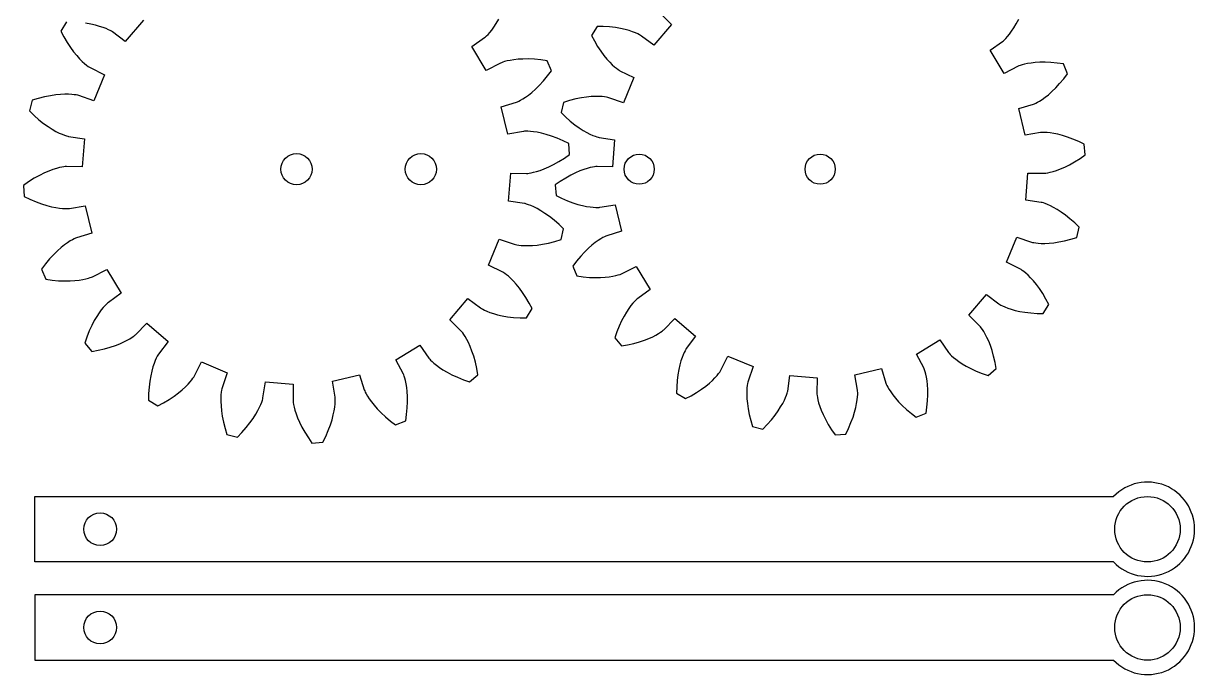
# Model space of a CAD drawing. Header units: inches. Extents: x 8.96 to 13.43, y 0.82 to 5.79.
# Drawn here: x 8.957 to 13.43, y 0.82 to 3.307 of the extents above; entities that cross this region are included whole.
import ezdxf

# ---------------------------------------------------------------- set-up
doc = ezdxf.new("R2010")
doc.units = ezdxf.units.IN
doc.header["$MEASUREMENT"] = 0
doc.layers.add('cut$gears2', color=7, linetype='Continuous', true_color=0x000000)
doc.layers.add('cut$sticks2', color=7, linetype='Continuous', true_color=0x000000)

msp = doc.modelspace()

# ---------------------------------------------------------------- linework, layer by layer
at = {"layer": 'cut$gears2'}
for points in [[(9.1214, 3.3123), (9.0995, 3.2767), (9.1109, 3.2552), (9.1238, 3.2336), (9.1365, 3.2145), (9.1488, 3.1978), (9.1606, 3.1835), (9.1716, 3.1713), (9.1816, 3.1613), (9.1905, 3.1532), (9.1981, 3.147), (9.2043, 3.1424), (9.2088, 3.1394), (9.2117, 3.1377), (9.2668, 3.1104), (9.2257, 3.0115), (9.1684, 3.0311), (9.1642, 3.0322), (9.1588, 3.0333), (9.1513, 3.0345), (9.1415, 3.0355), (9.1295, 3.0361), (9.1153, 3.0362), (9.0989, 3.0355), (9.0804, 3.0337), (9.0599, 3.0307), (9.0374, 3.0263), (9.013, 3.0202), (8.9898, 3.0131), (8.9799, 2.9725), (8.9974, 2.9556), (9.0163, 2.939), (9.0343, 2.9248), (9.0512, 2.9127), (9.0668, 2.9027), (9.081, 2.8945), (9.0937, 2.8881), (9.1046, 2.8832), (9.1138, 2.8796), (9.121, 2.8772), (9.1263, 2.8757), (9.1295, 2.875), (9.1904, 2.866), (9.1818, 2.7593), (9.1213, 2.7602), (9.117, 2.76), (9.1115, 2.7594), (9.104, 2.7581), (9.0944, 2.7561), (9.0828, 2.753), (9.0692, 2.7487), (9.0539, 2.7429), (9.0369, 2.7355), (9.0183, 2.7263), (8.9982, 2.7151), (8.9769, 2.7018), (8.957, 2.6879), (8.9602, 2.6462), (8.982, 2.6356), (9.0051, 2.6256), (9.0266, 2.6177), (9.0464, 2.6114), (9.0644, 2.6067), (9.0804, 2.6033), (9.0944, 2.6011), (9.1064, 2.5998), (9.1162, 2.5993), (9.1238, 2.5992), (9.1293, 2.5995), (9.1326, 2.5997), (9.1933, 2.61), (9.2181, 2.5059), (9.1603, 2.488), (9.1562, 2.4865), (9.1512, 2.4842), (9.1444, 2.4807), (9.1359, 2.4758), (9.1258, 2.4693), (9.1143, 2.461), (9.1015, 2.4507), (9.0876, 2.4384), (9.0727, 2.4239), (9.0571, 2.4071), (9.041, 2.3879), (9.0263, 2.3685), (9.0422, 2.3299), (9.0663, 2.3264), (9.0913, 2.3241), (9.1142, 2.3232), (9.135, 2.3234), (9.1535, 2.3244), (9.1698, 2.3262), (9.1838, 2.3284), (9.1956, 2.3309), (9.2051, 2.3334), (9.2124, 2.3357), (9.2175, 2.3376), (9.2205, 2.3389), (9.2751, 2.3674), (9.3309, 2.276), (9.2814, 2.2412), (9.278, 2.2385), (9.274, 2.2348), (9.2686, 2.2294), (9.262, 2.222), (9.2544, 2.2127), (9.246, 2.2013), (9.237, 2.1876), (9.2276, 2.1716), (9.2179, 2.1532), (9.2083, 2.1324), (9.1989, 2.1091), (9.1909, 2.0861), (9.218, 2.0543), (9.2419, 2.0585), (9.2665, 2.064), (9.2886, 2.0702), (9.3082, 2.0768), (9.3255, 2.0835), (9.3405, 2.0903), (9.3531, 2.0967), (9.3636, 2.1027), (9.3718, 2.108), (9.3781, 2.1125), (9.3823, 2.1159), (9.3848, 2.118), (9.4279, 2.162), (9.5092, 2.0923), (9.4729, 2.0439), (9.4705, 2.0403), (9.4678, 2.0355), (9.4644, 2.0287), (9.4604, 2.0197), (9.456, 2.0085), (9.4516, 1.995), (9.4472, 1.9792), (9.4432, 1.9611), (9.4397, 1.9406), (9.437, 1.9178), (9.4352, 1.8928), (9.4348, 1.8685), (9.4703, 1.8466), (9.4918, 1.8579), (9.5134, 1.8708), (9.5325, 1.8835), (9.5492, 1.8958), (9.5636, 1.9076), (9.5757, 1.9186), (9.5858, 1.9286), (9.5938, 1.9376), (9.6, 1.9452), (9.6046, 1.9513), (9.6076, 1.9559), (9.6093, 1.9587), (9.6367, 2.0139), (9.7355, 1.9727), (9.716, 1.9154), (9.7148, 1.9112), (9.7137, 1.9059), (9.7126, 1.8983), (9.7115, 1.8885), (9.7109, 1.8765), (9.7108, 1.8623), (9.7116, 1.846), (9.7133, 1.8275), (9.7163, 1.8069), (9.7208, 1.7844), (9.7269, 1.76), (9.7339, 1.7368), (9.7745, 1.727), (9.7914, 1.7444), (9.808, 1.7633), (9.8223, 1.7813), (9.8343, 1.7982), (9.8443, 1.8138), (9.8525, 1.828), (9.8589, 1.8407), (9.8638, 1.8517), (9.8674, 1.8608), (9.8698, 1.8681), (9.8713, 1.8733), (9.872, 1.8765), (9.881, 1.9375), (9.9877, 1.9289), (9.9868, 1.8684), (9.9871, 1.864), (9.9877, 1.8586), (9.9889, 1.851), (9.9909, 1.8414), (9.994, 1.8298), (9.9984, 1.8163), (10.0041, 1.8009), (10.0115, 1.7839), (10.0207, 1.7653), (10.0319, 1.7453), (10.0452, 1.724), (10.0591, 1.704), (10.1008, 1.7072), (10.1115, 1.729), (10.1214, 1.7521), (10.1294, 1.7736), (10.1356, 1.7934), (10.1403, 1.8114), (10.1437, 1.8274), (10.1459, 1.8415), (10.1472, 1.8534), (10.1477, 1.8632), (10.1478, 1.8709), (10.1476, 1.8763), (10.1473, 1.8796), (10.137, 1.9403), (10.2412, 1.9651), (10.259, 1.9073), (10.2606, 1.9032), (10.2628, 1.8983), (10.2663, 1.8915), (10.2712, 1.8829), (10.2778, 1.8729), (10.2861, 1.8613), (10.2963, 1.8485), (10.3086, 1.8346), (10.3231, 1.8197), (10.3399, 1.8041), (10.3592, 1.788), (10.3785, 1.7733), (10.4172, 1.7893), (10.4206, 1.8133), (10.4229, 1.8383), (10.4238, 1.8613), (10.4237, 1.882), (10.4226, 1.9006), (10.4208, 1.9168), (10.4186, 1.9309), (10.4161, 1.9426), (10.4136, 1.9521), (10.4113, 1.9594), (10.4094, 1.9645), (10.4081, 1.9676), (10.3796, 2.0221), (10.471, 2.0779), (10.5058, 2.0284), (10.5086, 2.025), (10.5122, 2.021), (10.5177, 2.0156), (10.525, 2.0091), (10.5343, 2.0015), (10.5458, 1.9931), (10.5594, 1.9841), (10.5754, 1.9746), (10.5938, 1.965), (10.6146, 1.9553), (10.6379, 1.9459), (10.6609, 1.938), (10.6927, 1.965), (10.6885, 1.989), (10.683, 2.0135), (10.6768, 2.0356), (10.6702, 2.0553), (10.6635, 2.0726), (10.6568, 2.0875), (10.6503, 2.1002), (10.6443, 2.1106), (10.639, 2.1189), (10.6346, 2.1251), (10.6312, 2.1294), (10.629, 2.1318), (10.585, 2.1749), (10.6547, 2.2562), (10.7031, 2.2199), (10.7068, 2.2175), (10.7115, 2.2148), (10.7184, 2.2114), (10.7273, 2.2074), (10.7386, 2.2031), (10.752, 2.1986), (10.7678, 2.1943), (10.786, 2.1902), (10.8064, 2.1867), (10.8292, 2.184), (10.8543, 2.1823), (10.8786, 2.1818), (10.9005, 2.2174), (10.8891, 2.2389), (10.8762, 2.2604), (10.8635, 2.2796), (10.8512, 2.2962), (10.8394, 2.3106), (10.8284, 2.3228), (10.8184, 2.3328), (10.8095, 2.3409), (10.8019, 2.3471), (10.7957, 2.3516), (10.7912, 2.3546), (10.7883, 2.3563), (10.7332, 2.3837), (10.7743, 2.4825), (10.8316, 2.463), (10.8358, 2.4619), (10.8412, 2.4608), (10.8487, 2.4596), (10.8585, 2.4586), (10.8705, 2.4579), (10.8847, 2.4579), (10.9011, 2.4586), (10.9196, 2.4604), (10.9401, 2.4634), (10.9626, 2.4678), (10.987, 2.4739), (11.0102, 2.481), (11.0201, 2.5216), (11.0026, 2.5385), (10.9837, 2.555), (10.9657, 2.5693), (10.9488, 2.5813), (10.9332, 2.5914), (10.919, 2.5995), (10.9063, 2.606), (10.8954, 2.6109), (10.8862, 2.6144), (10.879, 2.6169), (10.8737, 2.6183), (10.8705, 2.6191), (10.8096, 2.628), (10.8182, 2.7348), (10.8787, 2.7339), (10.883, 2.7341), (10.8885, 2.7347), (10.896, 2.7359), (10.9056, 2.738), (10.9172, 2.7411), (10.9308, 2.7454), (10.9461, 2.7512), (10.9631, 2.7586), (10.9817, 2.7678), (11.0018, 2.7789), (11.0231, 2.7923), (11.043, 2.8062), (11.0398, 2.8478), (11.018, 2.8585), (10.9949, 2.8684), (10.9734, 2.8764), (10.9536, 2.8827), (10.9356, 2.8874), (10.9196, 2.8907), (10.9056, 2.8929), (10.8936, 2.8942), (10.8838, 2.8948), (10.8762, 2.8948), (10.8707, 2.8946), (10.8674, 2.8943), (10.8067, 2.884), (10.7819, 2.9882), (10.8397, 3.006), (10.8438, 3.0076), (10.8488, 3.0099), (10.8556, 3.0133), (10.8641, 3.0183), (10.8742, 3.0248), (10.8857, 3.0331), (10.8985, 3.0433), (10.9124, 3.0556), (10.9273, 3.0701), (10.9429, 3.0869), (10.959, 3.1062), (10.9737, 3.1256), (10.9578, 3.1642), (10.9337, 3.1676), (10.9087, 3.1699), (10.8858, 3.1709), (10.865, 3.1707), (10.8465, 3.1696), (10.8302, 3.1679), (10.8162, 3.1656), (10.8044, 3.1632), (10.7949, 3.1607), (10.7876, 3.1584), (10.7825, 3.1564), (10.7795, 3.1552), (10.7249, 3.1266), (10.6691, 3.218), (10.7186, 3.2528), (10.722, 3.2556), (10.726, 3.2593), (10.7314, 3.2647), (10.738, 3.272), (10.7456, 3.2813), (10.754, 3.2928), (10.763, 3.3065), (10.7724, 3.3225)], [(9.415, 3.3191), (9.3453, 3.2379), (9.2969, 3.2741), (9.2932, 3.2765), (9.2885, 3.2792), (9.2816, 3.2827), (9.2727, 3.2867), (9.2614, 3.291), (9.248, 3.2954), (9.2322, 3.2998), (9.214, 3.3038), (9.1936, 3.3073)], [(11.3899, 3.3439), (11.4325, 3.3021), (11.3649, 3.2232), (11.318, 3.2584), (11.3144, 3.2607), (11.3098, 3.2633), (11.3032, 3.2667), (11.2945, 3.2706), (11.2836, 3.2748), (11.2705, 3.2791), (11.2552, 3.2833), (11.2376, 3.2872), (11.2178, 3.2906), (11.1957, 3.2932), (11.1714, 3.2949), (11.1478, 3.2954), (11.1265, 3.2609), (11.1376, 3.2401), (11.15, 3.2191), (11.1624, 3.2006), (11.1743, 3.1844), (11.1857, 3.1704), (11.1964, 3.1587), (11.2062, 3.1489), (11.2148, 3.1411), (11.2222, 3.1351), (11.2282, 3.1307), (11.2326, 3.1277), (11.2353, 3.1261), (11.2888, 3.0996), (11.2489, 3.0037), (11.1934, 3.0226), (11.1893, 3.0237), (11.1841, 3.0248), (11.1767, 3.0259), (11.1673, 3.0269), (11.1556, 3.0276), (11.1418, 3.0276), (11.126, 3.0269), (11.108, 3.0252), (11.0881, 3.0223), (11.0663, 3.018), (11.0426, 3.0121), (11.0201, 3.0052), (11.0105, 2.9658), (11.0275, 2.9494), (11.0458, 2.9334), (11.0632, 2.9195), (11.0796, 2.9078), (11.0948, 2.8981), (11.1086, 2.8902), (11.1209, 2.884), (11.1315, 2.8792), (11.1404, 2.8757), (11.1474, 2.8734), (11.1525, 2.872), (11.1556, 2.8713), (11.2147, 2.8625), (11.2064, 2.759), (11.1477, 2.7599), (11.1435, 2.7597), (11.1382, 2.7591), (11.1309, 2.7579), (11.1216, 2.7559), (11.1103, 2.7529), (11.0972, 2.7487), (11.0823, 2.7431), (11.0658, 2.7359), (11.0477, 2.727), (11.0283, 2.7162), (11.0076, 2.7032), (10.9883, 2.6898), (10.9914, 2.6494), (11.0125, 2.639), (11.0349, 2.6294), (11.0558, 2.6216), (11.075, 2.6156), (11.0924, 2.611), (11.108, 2.6077), (11.1216, 2.6056), (11.1332, 2.6043), (11.1427, 2.6038), (11.1501, 2.6037), (11.1554, 2.604), (11.1586, 2.6043), (11.2175, 2.6142), (11.2415, 2.5132), (11.1855, 2.4959), (11.1815, 2.4944), (11.1767, 2.4922), (11.1701, 2.4888), (11.1618, 2.484), (11.152, 2.4777), (11.1409, 2.4696), (11.1284, 2.4597), (11.1149, 2.4478), (11.1005, 2.4337), (11.0854, 2.4174), (11.0697, 2.3987), (11.0555, 2.3799), (11.071, 2.3425), (11.0943, 2.3391), (11.1186, 2.3369), (11.1408, 2.336), (11.1609, 2.3362), (11.1789, 2.3372), (11.1947, 2.3389), (11.2083, 2.3411), (11.2197, 2.3435), (11.229, 2.3459), (11.236, 2.3481), (11.241, 2.35), (11.2439, 2.3512), (11.2969, 2.3789), (11.351, 2.2903), (11.303, 2.2565), (11.2997, 2.2538), (11.2958, 2.2502), (11.2905, 2.245), (11.2842, 2.2379), (11.2768, 2.2288), (11.2687, 2.2177), (11.2599, 2.2045), (11.2508, 2.1889), (11.2414, 2.1711), (11.2321, 2.1509), (11.2229, 2.1283), (11.2152, 2.106), (11.2415, 2.0752), (11.2647, 2.0792), (11.2885, 2.0846), (11.3099, 2.0906), (11.329, 2.097), (11.3458, 2.1035), (11.3603, 2.11), (11.3725, 2.1163), (11.3827, 2.1221), (11.3907, 2.1273), (11.3967, 2.1316), (11.4009, 2.1349), (11.4033, 2.137), (11.4451, 2.1797), (11.5239, 2.1121), (11.4887, 2.0651), (11.4864, 2.0615), (11.4838, 2.0569), (11.4804, 2.0503), (11.4766, 2.0416), (11.4724, 2.0307), (11.468, 2.0176), (11.4638, 2.0023), (11.4599, 1.9847), (11.4565, 1.9649), (11.4539, 1.9428), (11.4522, 1.9185), (11.4517, 1.8949), (11.4862, 1.8737), (11.5071, 1.8847), (11.528, 1.8972), (11.5465, 1.9095), (11.5627, 1.9215), (11.5767, 1.9329), (11.5885, 1.9435), (11.5982, 1.9533), (11.606, 1.9619), (11.612, 1.9693), (11.6164, 1.9753), (11.6194, 1.9797), (11.621, 1.9824), (11.6476, 2.0359), (11.7435, 1.996), (11.7245, 1.9405), (11.7234, 1.9364), (11.7223, 1.9312), (11.7212, 1.9239), (11.7202, 1.9144), (11.7196, 1.9027), (11.7195, 1.889), (11.7202, 1.8731), (11.7219, 1.8552), (11.7248, 1.8352), (11.7292, 1.8134), (11.7351, 1.7897), (11.7419, 1.7672), (11.7813, 1.7577), (11.7977, 1.7746), (11.8138, 1.7929), (11.8276, 1.8104), (11.8393, 1.8267), (11.849, 1.8419), (11.8569, 1.8557), (11.8632, 1.868), (11.8679, 1.8786), (11.8714, 1.8875), (11.8737, 1.8945), (11.8752, 1.8996), (11.8759, 1.9027), (11.8846, 1.9618), (11.9881, 1.9535), (11.9872, 1.8948), (11.9875, 1.8906), (11.988, 1.8853), (11.9892, 1.878), (11.9912, 1.8687), (11.9942, 1.8574), (11.9984, 1.8443), (12.004, 1.8294), (12.0112, 1.8129), (12.0201, 1.7948), (12.0309, 1.7754), (12.0439, 1.7547), (12.0573, 1.7354), (12.0978, 1.7385), (12.1081, 1.7597), (12.1177, 1.7821), (12.1255, 1.8029), (12.1316, 1.8221), (12.1361, 1.8396), (12.1394, 1.8551), (12.1415, 1.8687), (12.1428, 1.8803), (12.1433, 1.8898), (12.1434, 1.8972), (12.1432, 1.9025), (12.1429, 1.9057), (12.1329, 1.9646), (12.2339, 1.9887), (12.2512, 1.9326), (12.2527, 1.9286), (12.2549, 1.9238), (12.2583, 1.9172), (12.2631, 1.909), (12.2694, 1.8992), (12.2775, 1.888), (12.2874, 1.8756), (12.2993, 1.8621), (12.3134, 1.8477), (12.3297, 1.8325), (12.3484, 1.8169), (12.3672, 1.8026), (12.4047, 1.8181), (12.408, 1.8414), (12.4102, 1.8657), (12.4111, 1.8879), (12.411, 1.9081), (12.4099, 1.926), (12.4082, 1.9418), (12.406, 1.9554), (12.4036, 1.9669), (12.4012, 1.9761), (12.399, 1.9831), (12.3971, 1.9881), (12.3959, 1.991), (12.3682, 2.044), (12.4569, 2.0981), (12.4906, 2.0501), (12.4933, 2.0468), (12.4969, 2.0429), (12.5021, 2.0377), (12.5092, 2.0313), (12.5183, 2.0239), (12.5294, 2.0158), (12.5427, 2.007), (12.5582, 1.9979), (12.576, 1.9885), (12.5962, 1.9792), (12.6188, 1.9701), (12.6411, 1.9623), (12.6719, 1.9886), (12.6679, 2.0118), (12.6625, 2.0356), (12.6565, 2.057), (12.6501, 2.0761), (12.6436, 2.0929), (12.6371, 2.1074), (12.6308, 2.1197), (12.625, 2.1298), (12.6198, 2.1378), (12.6155, 2.1438), (12.6122, 2.148), (12.6101, 2.1504), (12.5675, 2.1922), (12.6351, 2.271), (12.682, 2.2358), (12.6856, 2.2335), (12.6902, 2.2309), (12.6968, 2.2275), (12.7055, 2.2237), (12.7164, 2.2195), (12.7295, 2.2152), (12.7448, 2.2109), (12.7624, 2.207), (12.7822, 2.2036), (12.8043, 2.201), (12.8286, 2.1993), (12.8522, 2.1988), (12.8735, 2.2334), (12.8624, 2.2542), (12.85, 2.2751), (12.8376, 2.2937), (12.8257, 2.3099), (12.8143, 2.3238), (12.8036, 2.3356), (12.7938, 2.3453), (12.7852, 2.3531), (12.7778, 2.3592), (12.7718, 2.3636), (12.7674, 2.3665), (12.7647, 2.3681), (12.7112, 2.3947), (12.7511, 2.4906), (12.8066, 2.4716), (12.8107, 2.4705), (12.8159, 2.4694), (12.8233, 2.4683), (12.8327, 2.4673), (12.8444, 2.4667), (12.8582, 2.4666), (12.874, 2.4673), (12.892, 2.4691), (12.9119, 2.472), (12.9337, 2.4763), (12.9574, 2.4822), (12.9799, 2.489), (12.9895, 2.5284), (12.9725, 2.5448), (12.9542, 2.5609), (12.9368, 2.5747), (12.9204, 2.5864), (12.9052, 2.5961), (12.8914, 2.604), (12.8791, 2.6103), (12.8685, 2.615), (12.8596, 2.6185), (12.8526, 2.6209), (12.8475, 2.6223), (12.8444, 2.623), (12.7853, 2.6317), (12.7936, 2.7352), (12.8523, 2.7344), (12.8565, 2.7346), (12.8618, 2.7352), (12.8691, 2.7363), (12.8784, 2.7383), (12.8897, 2.7413), (12.9028, 2.7455), (12.9177, 2.7511), (12.9342, 2.7583), (12.9523, 2.7672), (12.9717, 2.7781), (12.9924, 2.791), (13.0117, 2.8045), (13.0086, 2.8449), (12.9875, 2.8553), (12.9651, 2.8649), (12.9442, 2.8726), (12.925, 2.8787), (12.9076, 2.8832), (12.892, 2.8865), (12.8784, 2.8887), (12.8668, 2.8899), (12.8573, 2.8904), (12.8499, 2.8905), (12.8446, 2.8903), (12.8414, 2.89), (12.7825, 2.88), (12.7585, 2.9811), (12.8145, 2.9984), (12.8185, 2.9999), (12.8233, 3.0021), (12.8299, 3.0054), (12.8382, 3.0102), (12.848, 3.0166), (12.8591, 3.0246), (12.8716, 3.0345), (12.8851, 3.0464), (12.8995, 3.0605), (12.9146, 3.0768), (12.9303, 3.0955), (12.9445, 3.1143), (12.929, 3.1518), (12.9057, 3.1551), (12.8814, 3.1573), (12.8592, 3.1582), (12.8391, 3.1581), (12.8211, 3.157), (12.8053, 3.1553), (12.7917, 3.1532), (12.7803, 3.1508), (12.771, 3.1483), (12.764, 3.1461), (12.759, 3.1443), (12.7561, 3.143), (12.7031, 3.1153), (12.649, 3.204), (12.697, 3.2378), (12.7003, 3.2404), (12.7042, 3.244), (12.7095, 3.2493), (12.7158, 3.2564), (12.7232, 3.2654), (12.7313, 3.2765), (12.7401, 3.2898), (12.7492, 3.3053), (12.7586, 3.3231)]]:
    msp.add_lwpolyline(points, dxfattribs=at)
for centre, radius in [((10, 2.75), 0.0599), ((10.475, 2.75), 0.0599), ((11.3089, 2.75), 0.0576), ((12, 2.75), 0.0576)]:
    msp.add_circle(centre, radius, dxfattribs=at)
at = {"layer": 'cut$sticks2'}
for p, q in [((9, 1.25), (9, 1.5)), ((9, 1.5), (13.1205, 1.5)), ((13.1205, 1.25), (9, 1.25)), ((13.1205, 1.125), (9, 1.125)), ((9, 1.125), (9, 0.875)), ((9, 0.875), (13.1205, 0.875))]:
    msp.add_line(p, q, dxfattribs=at)
for centre, radius in [((13.25, 1.375), 0.125), ((9.25, 1.375), 0.0625), ((13.25, 1), 0.125), ((9.25, 1), 0.0625)]:
    msp.add_circle(centre, radius, dxfattribs=at)
for centre in [(13.25, 1.375), (13.25, 1)]:
    msp.add_arc(centre, 0.18, 223.983, 136.017, dxfattribs=at)

doc.saveas('drawing.dxf')
